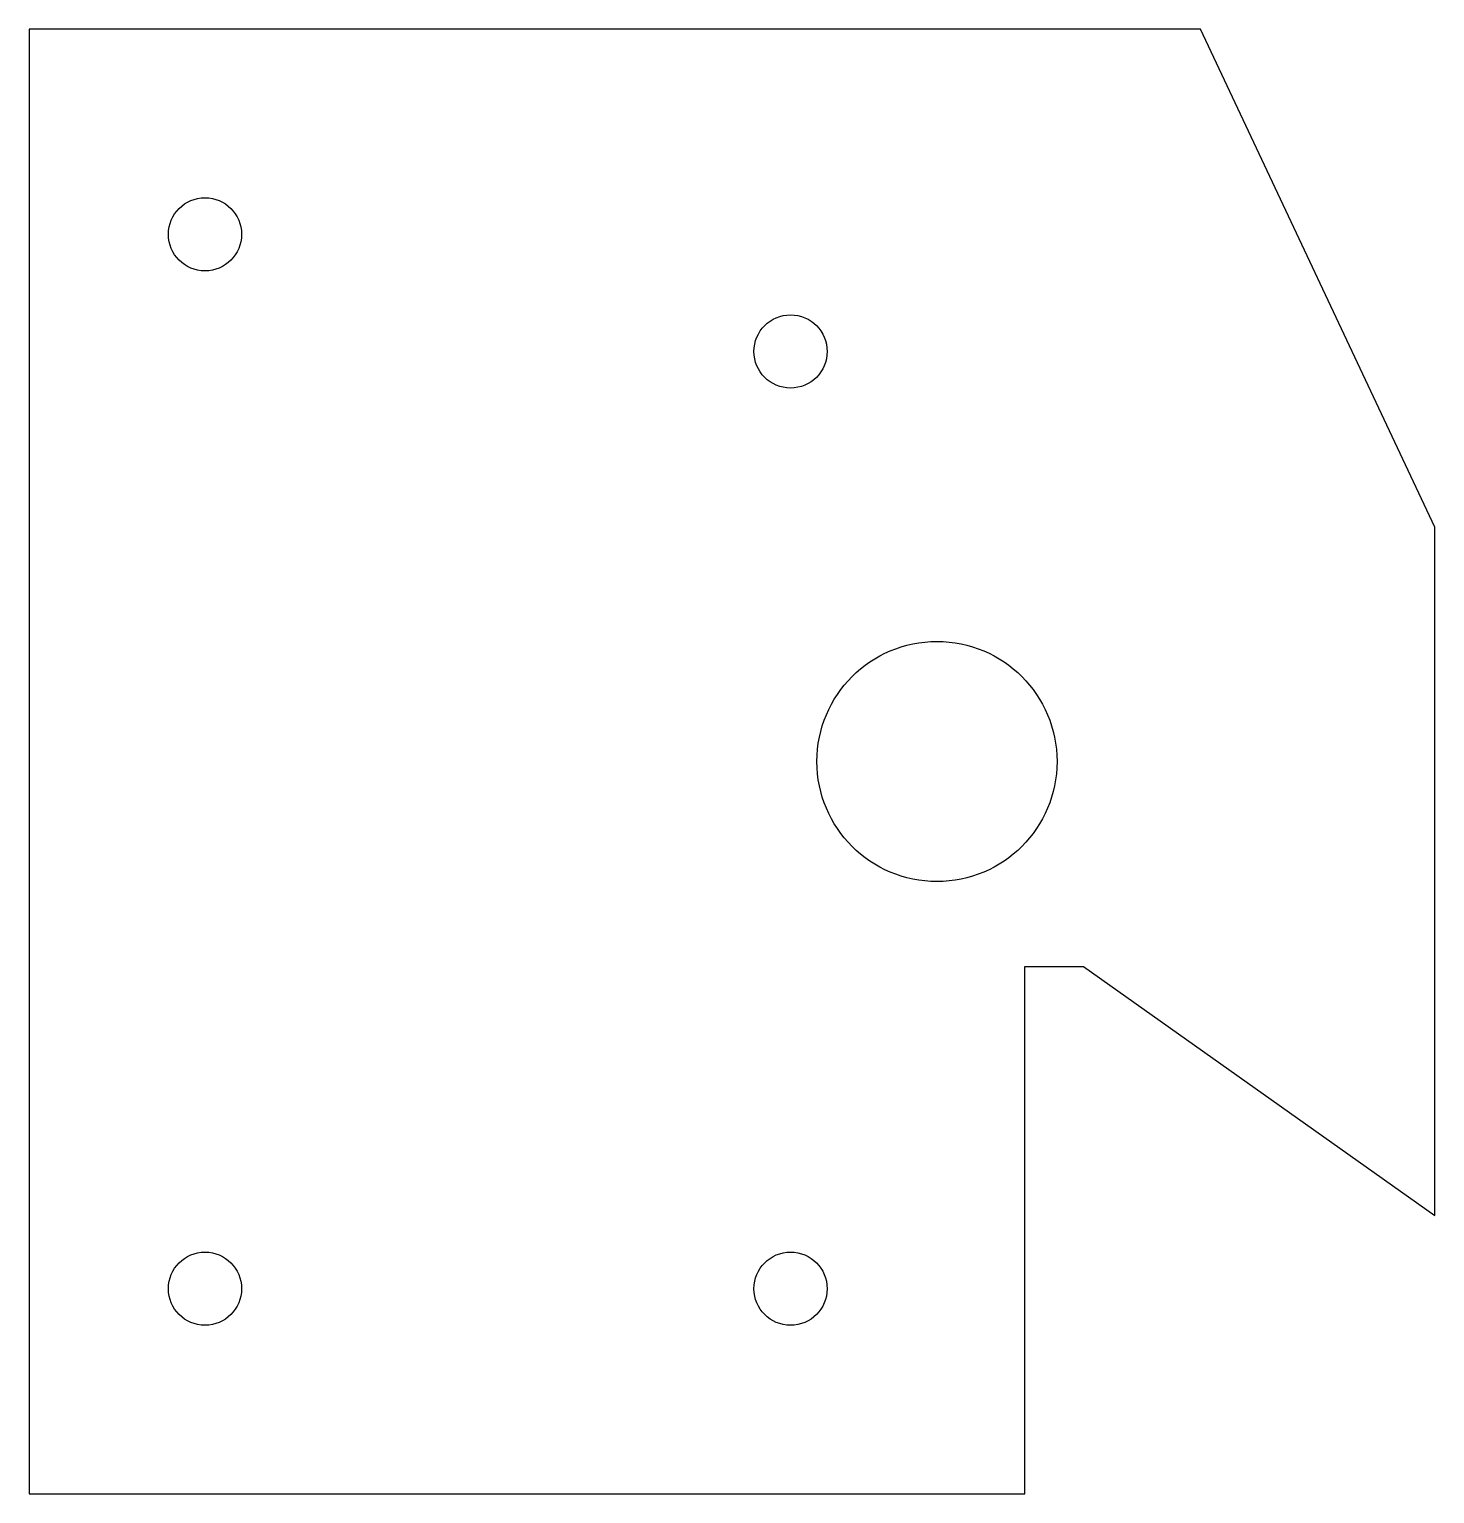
# Model space of a CAD drawing. Header units: millimetres. Extents: x 64 to 112, y 7 to 57.
import ezdxf

# ---------------------------------------------------------------- set-up
doc = ezdxf.new("R2010")
doc.units = ezdxf.units.MM
doc.layers.get('0').update_dxf_attribs({"linetype": 'CONTINUOUS'})

msp = doc.modelspace()

# ---------------------------------------------------------------- linework, layer by layer
msp.add_lwpolyline([(98, 7), (98, 25), (100, 25), (112, 16.5), (112, 40), (104, 57), (64, 57), (64, 7)], close=True)
for centre, radius in [((70, 50), 1.25), ((90, 46), 1.25), ((95, 32), 4.1), ((70, 14), 1.25), ((90, 14), 1.25)]:
    msp.add_circle(centre, radius)

doc.saveas('drawing.dxf')
